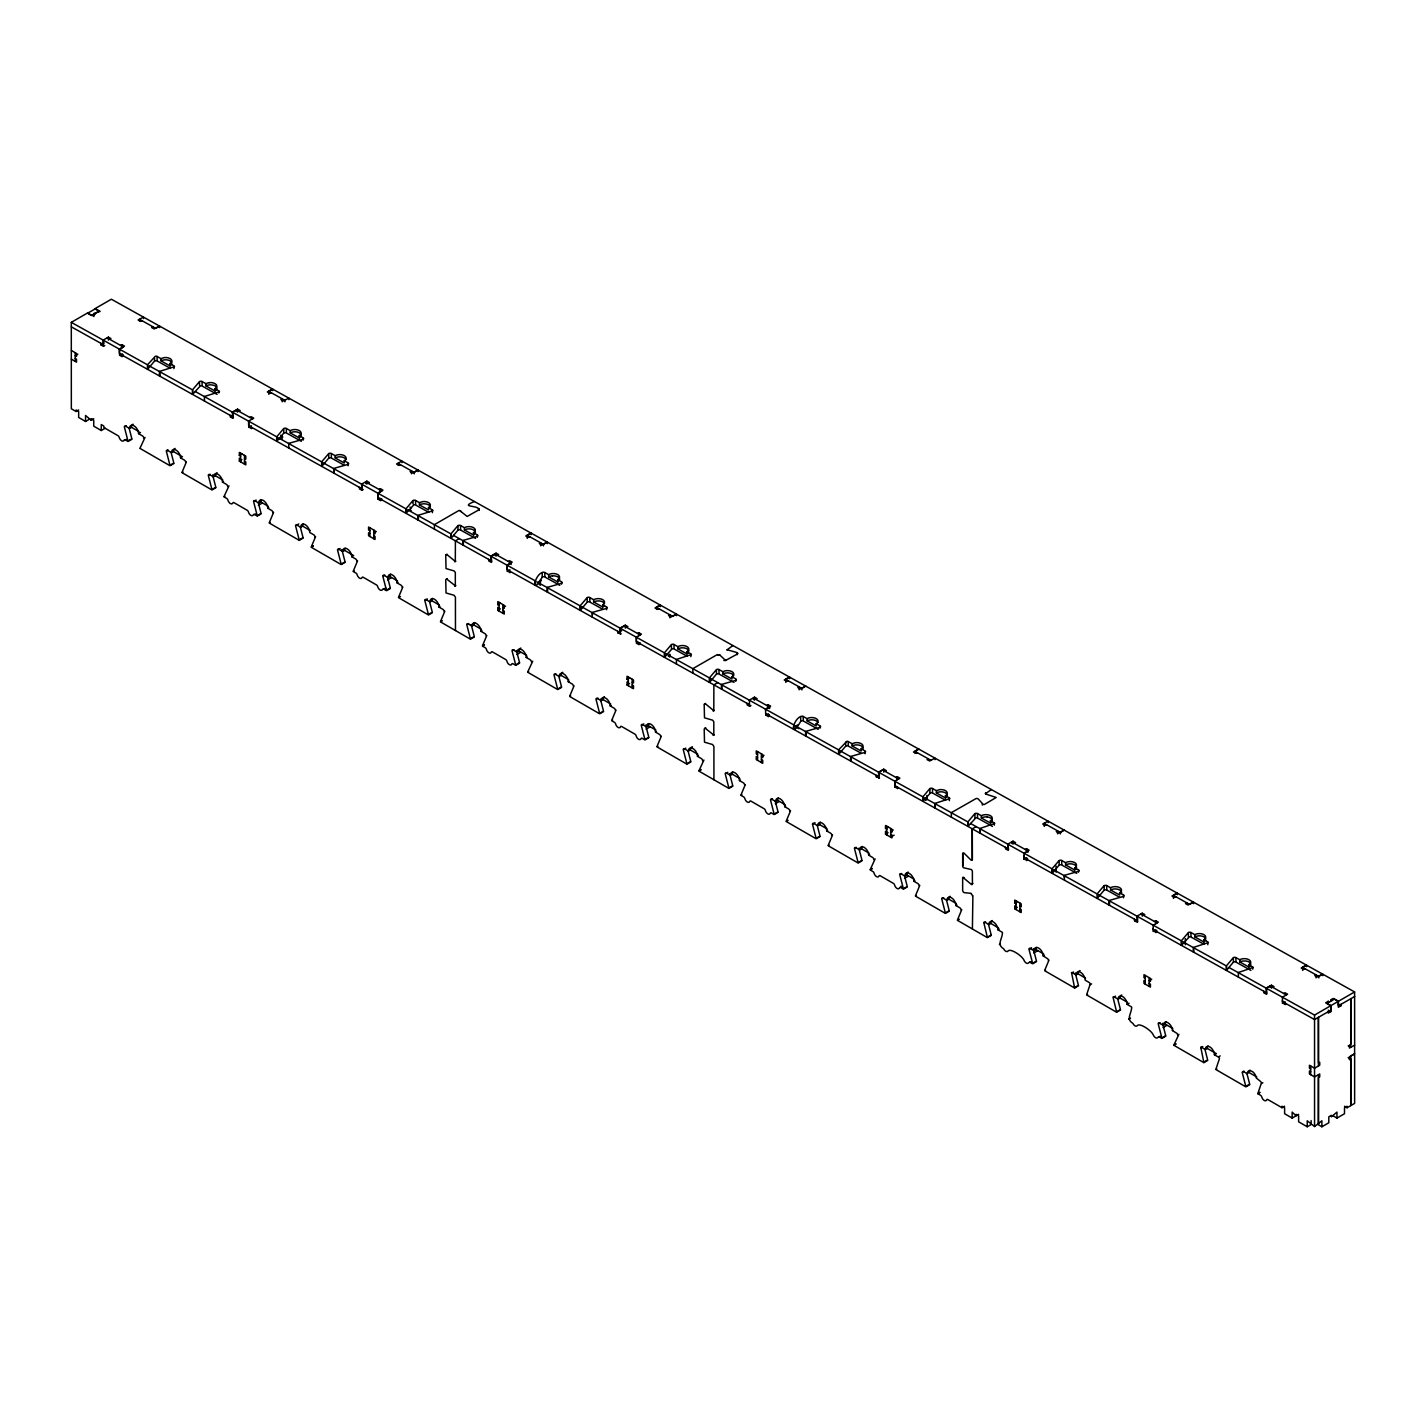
<?xml version="1.0" encoding="UTF-8"?>
<svg xmlns="http://www.w3.org/2000/svg" width="1426" height="1426" viewBox="0 0 1426 1426"><rect width="100%" height="100%" fill="white"/><g stroke="black" fill="none" stroke-linecap="round" stroke-linejoin="round"><path stroke-width="1.5" d="M78.662 409.993L76.077 411.49L71.336 408.763L71.3 322.347L87.556 312.971L92.583 315.77L95.168 314.273L93.866 313.542L93.92 316.554M455.464 630.542L455.429 597.209L454.092 595.284L446.035 592.966L445.732 579.758L447.283 578.635M446.498 578.831L455.322 585.854L455.322 572.45L454.092 570.917L446.035 568.582L445.732 555.391L447.104 554.696L455.322 561.47L455.393 540.846L459.279 538.6M713.927 779.755L713.909 746.44L712.554 744.515L704.497 742.18L704.194 728.989L705.745 727.848M704.979 728.062L713.802 735.067L713.802 721.681L712.554 720.148L704.497 717.813L704.194 704.604L705.567 703.909L713.802 710.701L713.873 684.872L717.741 682.626M971.231 893.353L964.332 892.658A1.818 1.052 59.9 0 1 963.441 892.088L962.96 891.41A1.818 1.052 59.9 0 1 962.657 890.287L962.657 878.202A1.836 1.052 60 0 1 962.96 877.418L971.623 884.637A1.836 1.052 60 0 0 972.407 883.71L972.888 883.425M976.204 826.634L972.265 828.827L972.265 859.931A1.836 1.052 60 0 1 970.732 859.807L964.029 853.14A1.836 1.052 60 0 0 962.693 853.514L962.657 865.903A1.836 1.052 60 0 0 963.441 867.721L971.338 869.557A1.836 1.052 60 0 1 972.372 871.286L972.407 883.71M1311.118 1120.551L1311.118 1124.544L1307.232 1126.772L1307.232 1120.8L1314.558 1126.522L1314.54 1015.08L1229.087 967.541M1318.462 1074.687L1318.426 1124.294L1318.426 1077.664L1319.727 1076.915L1319.727 1073.938L1314.558 1076.915L1309.425 1073.956L1309.425 1070.979L1310.708 1071.71M1350.814 998.717L1350.778 1047.344L1348.176 1045.846M93.866 313.542L100.123 311.403L95.096 308.604L111.371 299.228L1354.611 991.943L1354.647 1045.098L1349.442 1048.074L1349.442 1045.08L1350.743 1044.331L1350.743 998.628M1036.542 961.534L1032.674 963.78L1029.554 962.051L1028.36 963.067A3.654 2.103 60 0 1 1024.207 960.678C1022.852 956.204 1009.84 947.452 1007.843 951.231A3.654 2.103 60 0 1 1003.69 948.843C996.524 944.475 1002.122 939.556 1002.496 932.675A1.782 1.034 60 0 0 1001.801 932.034L997.915 929.788A6.381 3.69 60 0 0 997.184 926.508A6.346 3.654 60 0 0 994.172 922.533L993.387 921.962A6.346 3.654 60 0 0 990.892 921.392L989.608 922.141A6.346 3.654 60 0 0 988.86 924.565L984.992 922.319A1.818 1.052 60 0 0 983.797 922.569L987.345 937.185L990.571 935.313M1165.773 1036.149L1161.905 1038.395L1158.785 1036.666L1157.591 1037.682A3.654 2.103 60 0 1 1153.456 1035.294C1152.083 1030.82 1139.089 1022.05 1137.075 1025.847A3.654 2.103 60 0 1 1132.939 1023.44C1125.756 1019.073 1131.353 1014.171 1131.727 1007.291A1.782 1.034 60 0 0 1131.032 1006.631L1127.146 1004.403L1129.089 1003.28M1284.612 1106.237L1282.027 1107.735L1267.892 1099.571A1.818 1.052 60 0 0 1266.68 1099.874L1266.306 1100.444A3.654 2.103 60 0 1 1262.17 1098.056L1261.796 1097.057A1.818 1.052 60 0 0 1260.584 1095.346L1257.857 1093.671M1249.033 1084.526L1245.807 1086.398L1242.171 1072.281L1243.222 1071.425L1247.34 1073.778L1249.443 1071.318A6.399 3.69 60 0 1 1250.014 1070.231M992.246 820.895L992.3 820.306A6.399 3.636 -0.8 0 0 987.22 816.938M1250.709 964.903L1250.762 964.315A6.399 3.636 -0.8 0 0 1245.682 960.964L1242.545 961.071A6.346 3.601 -0.9 0 0 1239.854 961.997L1239.818 959.751L1235.932 957.595A1.836 1.034 -0.9 0 0 1233.347 957.612L1226.592 965.652L1226.645 969.038M972.372 859.664L972.265 828.827M963.138 865.618L962.693 853.514M478.993 510.472C480.526 504.412 457.978 508.119 474.448 501.524M985.598 793.622L991.373 789.558M737.723 653.465L737.206 654.677L737.117 652.609L727.153 649.739L732.911 645.55M985.776 793.391L985.58 793.052A1.836 1.034 -0.9 0 0 985.616 793.765A1.836 1.034 -0.9 0 0 986.453 794.282L996.186 797.473L984.493 804.424A1.8 1.034 -0.9 0 1 983.245 804.407L978.272 799.006A1.818 1.034 -0.9 0 0 977.327 798.542A1.836 1.034 -0.9 0 0 976.079 798.542L951.32 812.677L951.374 817.205M140.087 448.031L145.024 437.372M182.065 472.256L186.343 461.988M224.042 496.498L228.98 485.838M269.318 522.629L273.596 512.362M311.296 546.871L315.592 536.586M353.274 571.113L357.57 560.828M398.549 597.244L402.845 586.977M440.527 621.486L444.823 611.201M482.505 645.728L486.801 635.443M527.78 671.86L532.718 661.201M569.758 696.102L574.054 685.817M611.736 720.326L616.032 710.059M657.012 746.475L661.308 736.19M698.99 770.717L703.927 760.058M740.985 794.942L745.263 784.674M786.243 821.091L790.539 810.806M828.239 845.315L832.517 835.048M870.216 869.557L875.136 858.898M915.492 895.706L919.77 885.421M957.47 919.93L961.748 909.645M1044.723 970.304L1049.001 960.037M1075.275 972.978L1078.519 985.776L1074.651 988.022L1071.532 972.532A1.782 1.034 60 0 1 1072.245 972.71L1076.113 974.938A6.381 3.69 60 0 1 1076.862 972.514L1078.163 971.748A6.381 3.69 60 0 1 1083.1 974.618L1084.437 976.881A6.381 3.69 60 0 1 1085.133 980.161L1089.036 982.407A1.782 1.034 60 0 1 1090.23 984.011L1086.701 994.546M1173.955 1044.919L1178.892 1034.278M1204.97 1049.358L1207.751 1060.391L1203.883 1062.637L1200.763 1047.147A1.782 1.034 60 0 1 1201.476 1047.308L1205.362 1049.554A6.381 3.69 60 0 1 1206.093 1047.112L1207.412 1046.363A6.381 3.69 60 0 1 1212.35 1049.233L1213.669 1051.497A6.381 3.69 60 0 1 1214.382 1054.759L1218.285 1057.005A1.782 1.034 60 0 1 1219.462 1058.627L1215.932 1069.161M1257.91 1093.385L1261.457 1082.869A1.818 1.052 60 0 0 1260.727 1081.621L1256.306 1078.003A6.381 3.69 60 0 0 1252.67 1071.746L1250.192 1070.587A6.381 3.69 60 0 0 1247.34 1073.778M1036.595 947.47L1036.399 947.844A6.417 3.708 60 0 0 1036.078 949.591L1034.135 950.696L1029.554 948.308A1.854 1.069 60 0 0 1028.966 949.217L1032.62 963.316L1035.846 961.463M1166.058 1021.765L1165.63 1022.46A6.417 3.708 60 0 0 1165.309 1024.189L1163.384 1025.312L1158.785 1022.905A1.854 1.069 60 0 0 1158.215 1023.832L1161.851 1037.932L1165.078 1036.06M434.449 529.171L434.377 524.661L458.441 510.775A1.818 1.034 -0.9 0 1 459.582 510.455L467.14 516.444L479.172 509.688M147.734 364.521L155.416 356.197A1.8 1.016 -0.9 0 1 157.056 356.464L160.96 358.621L164.24 357.605A6.364 3.601 -0.9 0 1 171.726 360.35A6.364 3.601 -0.9 0 1 171.762 361.794L170.015 363.666L170.033 365.929L160.995 360.885L160.96 358.621M277.036 441.044L283.81 433.023L283.738 429.066M321.723 466.355L321.652 461.846L328.729 453.575A1.836 1.034 -0.9 0 1 330.012 453.254L330.386 453.272A1.854 1.052 -0.9 0 1 331.313 453.539L335.181 455.696A6.417 3.636 -0.9 0 1 344.254 455.607A6.381 3.618 -0.9 0 1 344.219 460.741L344.272 463.004L335.217 457.96L335.181 455.696M322.026 466.124L328.782 458.085L328.729 454.128M451.258 538.119L458.013 530.098L457.96 526.141M559.776 585.32L544.857 576.995A1.8 1.016 -0.9 0 0 543.93 576.728A1.818 1.034 -0.9 0 0 542.272 577.031C531.328 596.781 533.716 575.694 542.201 572.521A1.818 1.034 -0.9 0 1 543.859 572.218A1.8 1.016 -0.9 0 1 544.785 572.486L548.654 574.642A6.399 3.636 -0.9 0 1 557.709 574.553A6.399 3.636 -0.9 0 1 557.691 579.687L557.744 581.951L548.689 576.906L548.654 574.642M709.72 682.127L716.494 674.106L716.422 670.149M818.239 729.328L803.319 721.021A1.8 1.016 -0.9 0 0 802.392 720.736A1.818 1.034 -0.9 0 0 800.984 720.914C789.737 740.718 792.125 720.077 800.663 716.529A1.818 1.034 -0.9 0 1 803.248 716.512L807.116 718.668A6.399 3.618 -0.9 0 1 811.644 717.545L812.891 717.617A6.399 3.618 -0.9 0 1 817.918 721.823A6.364 3.601 -0.9 0 1 816.171 723.695L816.207 725.959L807.152 720.914L807.116 718.668M795.351 725.87L838.577 749.862L846.937 741.27A1.836 1.034 -0.8 0 1 848.238 741.573L852.106 743.73L855.386 742.696A6.399 3.618 -0.9 0 1 862.284 744.479A6.399 3.618 -0.9 0 1 861.144 748.775L861.197 751.021L852.142 745.994L852.106 743.73M968.201 826.153L975.865 817.829A1.818 1.034 -0.8 0 1 977.541 818.096L992.46 826.403M970.446 823.426L1052.049 868.808L1059.126 860.538A1.836 1.034 -0.9 0 1 1060.427 860.217L1060.801 860.235A1.836 1.034 -0.9 0 1 1061.71 860.52L1065.596 862.677A6.399 3.618 -0.9 0 1 1072.566 861.821A6.399 3.618 -0.9 0 1 1076.505 865.136L1074.669 869.967L1065.614 864.922L1065.596 862.677M1052.441 873.086L1059.197 865.047L1059.144 861.108M1097.432 898.148L1104.187 890.127L1104.116 885.599L1105.792 885.314A1.836 1.034 -0.9 0 1 1106.701 885.582L1110.587 887.738A6.399 3.618 -0.9 0 1 1116.344 886.687A6.399 3.636 -0.9 0 1 1121.228 889.147A6.399 3.636 -0.9 0 1 1119.624 892.783L1119.66 895.047L1110.604 890.002L1110.587 887.738M1181.673 945.099L1189.355 936.775A1.818 1.034 -0.8 0 1 1191.013 937.042L1204.079 944.315M1226.663 970.161L1233.419 962.122L1233.365 958.183M170.211 368.264L157.163 360.992A1.854 1.052 -0.9 0 0 156.236 360.707L154.578 361.01L147.805 369.049L147.751 365.662M192.795 394.111L200.478 385.786A1.8 1.016 -0.9 0 1 202.118 386.036L217.073 394.378M406.267 513.057L413.95 504.733A1.8 1.016 -0.9 0 1 415.59 504.982L428.691 512.273M536.889 581.861L580.115 605.854L587.191 597.583A1.836 1.052 -0.9 0 1 588.475 597.262A1.836 1.034 -0.8 0 1 589.776 597.547L593.644 599.722A6.399 3.636 -0.9 0 1 602.699 599.633A6.399 3.636 -0.9 0 1 602.681 604.767L602.735 607.013L593.679 601.968L593.644 599.722M602.895 609.348L589.847 602.075A1.8 1.016 -0.9 0 0 588.92 601.79A1.818 1.034 -0.9 0 0 587.262 602.093L580.275 610.31L580.115 605.854M687.154 656.281L674.088 649.008A1.818 1.034 -0.9 0 0 672.074 648.812L664.73 657.065L664.676 652.555L671.432 644.516A1.818 1.034 -0.9 0 1 673.09 644.213A1.8 1.016 -0.9 0 1 674.017 644.499L677.885 646.655A6.364 3.601 -0.9 0 1 684.23 645.675A6.364 3.601 -0.9 0 1 688.633 648.384L688.811 649.115A6.417 3.636 -0.9 0 1 686.94 651.7L686.975 653.946L677.92 648.919L677.885 646.655M861.375 753.356L848.31 746.083A1.8 1.016 -0.9 0 0 847.383 745.816A1.818 1.034 -0.9 0 0 845.725 746.119L838.648 754.39L838.577 749.862M923.21 801.073L930.536 792.82A1.818 1.034 -0.9 0 1 932.551 793.016L945.616 800.307M1097.36 893.639L1104.116 885.599M580.364 605.676L580.471 608.991M216.253 390.011L215.023 390.991L205.986 385.947L205.95 383.701L202.082 381.526A1.836 1.052 -0.9 0 0 201.155 381.259A1.818 1.034 -0.9 0 0 199.497 381.562L192.724 389.601L192.777 392.988M535.374 580.614L535.481 583.929M793.836 724.622L793.961 727.937M321.902 461.668L322.009 464.983M419.422 502.647L419.458 504.893L428.513 509.938L428.477 507.674L430.224 505.802A6.364 3.601 -0.9 0 0 430.224 504.394A6.364 3.601 -0.9 0 0 422.702 501.613L419.422 502.647L415.554 500.473A1.836 1.052 -0.9 0 0 414.627 500.205A1.818 1.034 -0.9 0 0 412.97 500.508L406.214 508.547L406.25 511.916M992.139 920.519L991.819 920.733A6.31 3.654 60 0 0 990.803 923.442L988.86 924.565M321.652 461.846L278.426 437.835M793.587 724.8L710.077 678.348M77.824 354.183L75.239 355.68L76.523 356.429L76.523 353.452L71.353 350.457M109.642 339.317L110.943 338.568L108.358 337.124L103.189 340.119L103.242 344.629L71.371 326.875M141.958 320.672L140.657 321.42L138.072 319.977L143.456 317.107L143.473 318.604M100.872 343.309L100.889 344.807L104.116 342.953M100.889 344.807L103.474 346.251L104.775 345.502M120.622 345.431L121.923 344.7L124.508 346.126L119.338 349.12L119.392 353.63L232.474 416.642L232.42 412.132L237.589 409.137L240.174 410.581L238.873 411.33M152.939 326.786L151.637 327.534L154.222 328.978L159.391 325.984M107.271 337.998L123.42 346.999L119.534 349.227L119.624 355.252L122.208 353.755M123.153 354.628L122.868 356.322M76.077 411.49L76.077 409.993L78.662 411.49L78.662 417.462L85.56 421.454L89.446 419.208M85.56 421.454L85.56 415.483L91.157 420.189L93.742 418.709M91.157 420.189L91.157 418.709L93.742 420.189L93.742 426.16L101.264 430.527L105.15 428.281M124.989 426.552L126.272 425.804M131.21 439.172L127.983 441.044L124.347 426.927A1.836 1.052 60 0 1 125.631 426.178L129.516 428.424L131.442 427.301A6.399 3.69 60 0 1 133.117 424.217M101.264 430.527L101.264 424.538L103.848 426.035L103.848 427.533L118.002 435.696A1.836 1.052 60 0 1 119.035 436.891L119.588 438.388A3.654 2.103 60 0 0 123.723 440.794L124.276 439.921A1.836 1.052 60 0 1 125.31 439.921L126.272 439.368M129.516 428.424A6.399 3.69 60 0 1 134.026 425.804A6.399 3.69 60 0 1 138.554 433.647L140.497 432.524M131.905 439.261L128.037 441.49L125.31 439.921M272.473 388.995L267.304 391.972L269.888 393.416L271.19 392.667M252.652 418.994L236.502 409.993L232.616 412.239L233.365 417.889M268.854 394.36L268.801 391.348L272.687 389.102L272.705 390.617M166.967 450.794L168.25 450.046M230.103 415.322L230.78 416.445M167.608 450.42L171.494 452.648L173.419 451.543A6.399 3.69 60 0 1 175.095 448.441M249.853 417.444L251.154 416.695L253.739 418.139L248.57 421.116L248.641 425.643L361.705 488.637L361.651 484.127L366.821 481.15L369.405 482.594L368.104 483.325M171.494 452.648A6.399 3.69 60 0 1 176.004 450.046A6.399 3.69 60 0 1 180.532 457.871L181.512 457.318M173.188 463.414L169.961 465.268L166.325 451.169A1.836 1.052 60 0 1 167.608 450.42M173.883 463.486L170.015 465.732L140.033 448.424M248.766 421.24L248.855 427.265L251.439 425.768M248.855 427.265L252.099 428.335M182.974 472.095L182.011 472.666L211.993 489.974L215.861 487.728M244.506 458.388L245.789 459.136L245.789 456.142L239.336 452.416L239.336 455.393L241.921 453.914M208.945 475.018L210.228 474.288M240.62 458.887L239.336 458.138L239.336 461.115L241.921 459.635M215.166 487.639L211.939 489.51L208.303 475.393A1.836 1.052 60 0 1 209.586 474.644L213.472 476.89L215.415 475.767A6.399 3.69 60 0 1 217.073 472.683M279.407 438.994L282.847 436.998M213.472 476.89A6.399 3.69 60 0 1 218 474.288A6.399 3.69 60 0 1 222.509 482.113L223.49 481.56M224.952 496.337L223.989 496.89L226.716 498.458A1.836 1.052 60 0 1 227.75 499.67L228.303 501.168A3.654 2.103 60 0 0 232.438 503.556L232.991 502.683A1.836 1.052 60 0 1 234.024 502.683L247.233 510.312A1.836 1.052 60 0 1 248.267 511.506L248.819 513.004A3.654 2.103 60 0 0 252.955 515.41L253.507 514.536A1.836 1.052 60 0 1 254.541 514.536L255.504 513.966M254.22 501.168L256.163 500.045M260.441 513.788L257.215 515.642L253.578 501.542A1.836 1.052 60 0 1 254.862 500.793L258.748 503.021L260.673 501.916A6.399 3.69 60 0 1 261.19 499.795M258.391 505.303L262.17 503.128M258.748 503.021A6.399 3.69 60 0 1 263.257 500.419A6.399 3.69 60 0 1 267.785 508.244L268.765 507.692M261.136 513.859L257.268 516.105L254.541 514.536M270.227 522.469L269.264 523.039L299.246 540.347L303.132 538.101M400.421 464.68L399.12 465.429L396.535 463.985L401.918 461.115L401.936 462.63M359.334 487.318L360.012 488.458M296.198 525.41L298.783 523.912M359.352 488.833L361.937 490.259L363.238 489.528M302.419 538.012L299.193 539.884L295.556 525.766A1.836 1.052 60 0 1 296.84 525.035L300.726 527.264L302.668 526.141A6.399 3.69 60 0 1 303.168 524.037M379.084 489.457L380.385 488.708L382.97 490.152L377.801 493.129L377.872 497.638L490.936 560.65L490.883 556.14L496.052 553.145L498.637 554.589L497.335 555.338M417.854 469.992L412.684 472.986L410.1 471.543L411.401 470.794L411.437 473.806M398.068 464.858L398.032 463.361L414.2 472.363L418.068 470.117L418.085 471.614M365.751 483.521L365.733 482.006L381.883 491.007L377.997 493.253L378.104 499.26L380.029 498.155M381.633 498.637L381.33 500.33M311.938 546.497L313.239 545.748M313.185 546.158L311.242 547.263L341.224 564.571L345.11 562.343M338.176 549.634L340.119 548.511M376.321 531.506L373.737 533.003L375.038 533.752L375.038 530.757L368.568 527.032L368.568 530.009L369.869 530.757M344.397 562.254L341.171 564.126L337.534 550.008A1.836 1.052 60 0 1 338.818 549.26L342.703 551.505L344.646 550.383A6.399 3.69 60 0 1 345.145 548.279M342.703 551.505A6.399 3.69 60 0 1 347.231 548.885A6.399 3.69 60 0 1 351.741 556.728L352.721 556.158M354.201 570.953L353.22 571.505L355.947 573.074A1.836 1.052 60 0 1 356.981 574.286L357.534 575.783A3.654 2.103 60 0 0 361.669 578.172L362.222 577.298A1.836 1.052 60 0 1 363.256 577.298L376.464 584.927A1.836 1.052 60 0 1 377.498 586.122L378.05 587.619A3.654 2.103 60 0 0 382.186 590.007L382.738 589.152A1.836 1.052 60 0 1 383.772 589.152L385.715 588.029M383.451 575.783L384.753 575.034M389.672 588.403L386.446 590.257L382.81 576.157A1.836 1.052 60 0 1 384.093 575.409L387.979 577.637L389.922 576.514A6.399 3.69 60 0 1 390.653 574.09M387.622 579.919L391.401 577.744M387.979 577.637A6.399 3.69 60 0 1 392.506 575.034A6.399 3.69 60 0 1 397.016 582.86L397.997 582.307M445.857 554.803L446.998 554.179M390.385 588.475L386.499 590.72L383.772 589.152M454.698 561.808L455.821 561.202M400.439 596.531L398.496 597.637L428.477 614.962L432.363 612.717M530.935 533.003L525.766 535.998L528.351 537.424L529.652 536.693M511.132 564.518L511.114 563.02L494.965 554.019L491.079 556.247L491.827 561.897M527.317 538.368L527.264 535.356L531.149 533.128L531.167 534.625M488.565 559.331L489.243 560.454M425.429 600.007L427.372 598.902M454.698 586.175L455.821 585.569M431.65 612.627L428.424 614.499L424.788 600.382A1.836 1.052 60 0 1 426.071 599.633L429.957 601.879L431.9 600.756A6.399 3.69 60 0 1 432.631 598.332M508.316 561.452L509.617 560.721L512.201 562.147L507.032 565.142L507.103 569.651L620.185 632.663L620.114 628.153L625.283 625.158L627.868 626.602L626.567 627.351M547.085 542.005L541.916 544.999L539.331 543.556L540.632 542.807L540.668 545.819M511.114 563.02L507.246 565.249L507.335 571.273L510.561 572.343M527.264 535.356L543.431 544.358L547.299 542.13L547.317 543.627M429.957 601.879A6.399 3.69 60 0 1 434.484 599.259A6.399 3.69 60 0 1 438.994 607.102L439.974 606.549M507.335 571.273L509.92 569.776M442.416 620.756L440.474 621.879L470.455 639.187L474.341 636.959M505.553 606.121L502.968 607.601L504.269 608.349L504.269 605.373L497.799 601.647L497.799 604.624L500.383 603.127M540.454 585.23L539.153 584.482L539.153 581.737L541.096 580.632M467.407 624.249L468.708 623.501M499.1 608.1L497.799 607.369L497.799 610.346L500.383 608.849M473.628 636.869L470.402 638.741L466.765 624.624A1.836 1.052 60 0 1 468.049 623.875L471.935 626.121L473.878 624.998A6.399 3.69 60 0 1 474.608 622.556M471.935 626.121A6.399 3.69 60 0 1 476.462 623.501A6.399 3.69 60 0 1 480.972 631.344L481.952 630.773M483.164 645.354L484.448 644.605M484.394 644.998L482.451 646.121L485.179 647.689A1.836 1.052 60 0 1 486.409 649.383A3.654 2.103 60 0 0 488.833 652.787A3.654 2.103 60 0 0 491.275 652.199A1.836 1.052 60 0 1 492.487 651.914L505.695 659.543A1.836 1.052 60 0 1 506.907 661.236A3.654 2.103 60 0 0 509.349 664.623A3.654 2.103 60 0 0 511.791 664.053A1.836 1.052 60 0 1 513.004 663.75L515.731 665.336L519.617 663.09M512.683 650.381L513.984 649.65M518.904 663.001L515.677 664.872L512.041 650.755A1.836 1.052 60 0 1 513.324 650.024L517.21 652.252L519.153 651.129A6.399 3.69 60 0 1 520.829 648.046M516.872 654.534L520.633 652.342M517.21 652.252A6.399 3.69 60 0 1 521.738 649.65A6.399 3.69 60 0 1 526.247 657.475L527.228 656.923M528.707 671.699L527.727 672.252L557.709 689.56L561.594 687.332M660.167 605.016L654.997 607.993L657.582 609.437L658.883 608.688M656.53 608.866L656.513 607.369L660.381 605.123L660.398 606.638M617.797 631.344L617.832 632.841L621.7 630.595M617.832 632.841L621.059 633.91M554.661 674.623L555.962 673.874M560.881 687.243L557.655 689.115L554.019 674.997A1.836 1.052 60 0 1 555.32 674.248L559.188 676.494L561.131 675.371A6.399 3.69 60 0 1 562.807 672.288M637.547 633.465L638.848 632.716L641.433 634.16L636.263 637.137L636.335 641.664L749.416 704.658M676.316 614.018L671.147 616.995L668.562 615.551L669.864 614.82L669.899 617.815M559.188 676.494A6.399 3.69 60 0 1 563.716 673.874A6.399 3.69 60 0 1 568.243 681.717L569.206 681.147M636.406 637.226L636.495 643.251L638.438 642.128M640.024 642.609L639.721 644.302M570.685 695.941L569.705 696.494L599.686 713.802L603.572 711.556M632.199 682.216L633.5 682.965L633.5 679.988L627.03 676.245L627.03 679.239L629.615 677.742M668.384 656.352L670.327 655.229M596.638 698.865L597.94 698.116M628.331 682.715L627.03 681.967L627.03 684.961L629.615 683.464M602.877 711.485L599.633 713.339L595.997 699.239A1.836 1.052 60 0 1 597.298 698.49L601.166 700.719L603.109 699.613A6.399 3.69 60 0 1 604.428 696.672M601.166 700.719A6.399 3.69 60 0 1 605.693 698.116A6.399 3.69 60 0 1 610.221 705.941L611.184 705.389M737.189 654.124L725.602 660.452L719.56 654.801L717.225 654.623L692.84 668.669L692.911 673.179M612.663 720.166L611.683 720.736L614.41 722.305A1.836 1.052 60 0 1 615.64 723.998A3.654 2.103 60 0 0 618.064 727.403A3.654 2.103 60 0 0 620.506 726.814A1.836 1.052 60 0 1 621.718 726.529L634.926 734.14A1.836 1.052 60 0 1 636.156 735.852A3.654 2.103 60 0 0 638.581 739.238A3.654 2.103 60 0 0 641.023 738.668A1.836 1.052 60 0 1 642.235 738.365L644.962 739.934L648.848 737.705M641.914 724.996L643.857 723.873M648.153 737.616L644.909 739.488L641.272 725.371A1.836 1.052 60 0 1 642.573 724.622L646.441 726.868L648.384 725.745A6.399 3.69 60 0 1 648.883 723.642M646.103 729.132L649.864 726.957M646.441 726.868A6.399 3.69 60 0 1 650.969 724.248A6.399 3.69 60 0 1 655.497 732.091L656.459 731.538M704.337 704.016L705.46 703.41M713.16 711.039L714.283 710.415M657.939 746.315L656.958 746.867L686.94 764.176L690.826 761.947M755.798 699.346L757.099 698.597L754.514 697.171L749.345 700.148L749.63 706.28L750.932 705.531M789.398 677.029L784.229 680.006L786.813 681.45L788.115 680.701M785.797 682.394L785.744 679.382L789.63 677.136L789.648 678.651M747.028 703.339L747.687 704.462M683.892 749.238L685.835 748.115M713.16 735.406L714.283 734.8M766.778 705.478L768.079 704.729L770.664 706.173L765.495 709.15L765.78 715.282L769.006 716.351M690.131 761.858L686.886 763.712L683.25 749.613A1.836 1.052 60 0 1 684.551 748.864L688.419 751.11L690.362 749.987A6.399 3.69 60 0 1 692.412 746.796M805.565 686.013L800.396 689.008L797.811 687.564L799.095 686.815L799.148 689.827M765.691 709.257L769.577 707.029L769.594 708.526M785.744 679.382L801.911 688.384L805.779 686.138M765.78 715.282L768.364 713.784M688.419 751.11A6.399 3.69 60 0 1 692.947 748.49A6.399 3.69 60 0 1 697.474 756.333L698.437 755.762M769.309 714.658L768.364 716.725M699.649 770.343L700.932 769.594M700.879 769.987L698.936 771.11L728.918 788.418L732.804 786.172M796.332 725.745L797.615 724.996M725.87 773.48L727.813 772.357M764.015 755.334L761.431 756.832L762.732 757.58L762.732 754.604L756.261 750.86L756.261 753.855L757.562 754.604M732.108 786.1L728.864 787.954L725.228 773.855A1.836 1.052 60 0 1 726.529 773.106L730.397 775.334L732.34 774.229A6.399 3.69 60 0 1 732.839 772.108M730.397 775.334A6.399 3.69 60 0 1 734.925 772.732A6.399 3.69 60 0 1 739.452 780.557L740.415 780.004M741.894 794.781L740.914 795.334L743.641 796.92A1.836 1.052 60 0 1 744.871 798.613A3.654 2.103 60 0 0 747.295 802.018A3.654 2.103 60 0 0 749.737 801.43A1.836 1.052 60 0 1 750.967 801.145L764.158 808.756A1.836 1.052 60 0 1 765.388 810.467A3.654 2.103 60 0 0 767.812 813.854A3.654 2.103 60 0 0 770.254 813.266A1.836 1.052 60 0 1 771.466 812.98L774.193 814.549L778.079 812.321M771.145 799.612L772.446 798.863M777.384 812.232L774.14 814.103L770.503 799.986A1.836 1.052 60 0 1 771.805 799.237L775.673 801.483L777.616 800.36A6.399 3.69 60 0 1 778.346 797.918M775.334 803.747L779.095 801.572M775.673 801.483A6.399 3.69 60 0 1 780.2 798.863A6.399 3.69 60 0 1 784.728 806.706L785.69 806.136M788.132 820.36L786.189 821.483L816.171 838.791L820.057 836.545M885.029 771.359L886.33 770.61L883.746 769.167L878.576 772.161L878.648 776.671L765.566 713.66M918.629 749.024L913.46 752.019L916.045 753.445L917.346 752.696M915.011 752.892L914.993 751.395L918.861 749.149M876.259 775.334L876.277 776.849L879.503 774.978M876.277 776.849L879.503 777.919M813.141 823.854L815.066 822.731M896.027 777.473L897.31 776.724L899.895 778.168L894.726 781.163L894.94 787.241L898.184 788.311M928.326 758.828L927.043 759.577L929.627 761.003L935.01 758.151L935.028 759.648M819.362 836.474L816.118 838.328L812.481 824.228A1.836 1.052 60 0 1 813.783 823.479L817.651 825.707L819.594 824.602A6.399 3.69 60 0 1 820.324 822.16M894.94 787.241L896.241 786.51M817.651 825.707A6.399 3.69 60 0 1 822.178 823.105A6.399 3.69 60 0 1 826.706 830.93L827.668 830.378M829.148 845.155L828.185 845.725L858.167 863.033L862.035 860.787M925.563 800.36L926.864 799.612L926.864 795.53M893.264 829.95L890.68 831.447L891.963 832.196L891.963 829.201L885.51 825.476L885.51 828.453L888.095 826.973M855.119 848.078L856.402 847.347M886.794 831.946L885.51 831.198L885.51 834.174L888.095 832.695M861.34 860.698L858.113 862.57L854.459 848.452A1.836 1.052 60 0 1 855.76 847.721L859.628 849.949L861.571 848.827A6.399 3.69 60 0 1 862.302 846.402M894.12 835.173L890.68 837.169L890.68 828.453M859.628 849.949A6.399 3.69 60 0 1 864.156 847.347A6.399 3.69 60 0 1 868.684 855.172L869.646 854.62M870.858 869.183L872.142 868.434M872.088 868.826L870.163 869.949L872.89 871.536A1.836 1.052 60 0 1 874.102 873.229A3.654 2.103 60 0 0 876.544 876.616A3.654 2.103 60 0 0 878.969 876.045A1.836 1.052 60 0 1 880.198 875.742L893.389 883.371A1.836 1.052 60 0 1 894.619 885.065A3.654 2.103 60 0 0 897.061 888.469A3.654 2.103 60 0 0 899.485 887.881A1.836 1.052 60 0 1 900.715 887.596L903.442 889.164L907.31 886.936M900.394 874.227L901.678 873.478M906.615 886.847L903.371 888.701L899.735 874.601A1.836 1.052 60 0 1 901.036 873.853L904.904 876.099L906.847 874.976A6.399 3.69 60 0 1 908.166 872.035M904.565 878.363L908.326 876.188M904.904 876.099A6.399 3.69 60 0 1 909.431 873.478A6.399 3.69 60 0 1 913.959 881.321L914.922 880.751M916.401 895.528L915.439 896.098L945.42 913.406L949.288 911.161M1008.61 849.843L1007.808 844.156L1012.977 841.18L1015.562 842.623L1014.278 843.372M1046.577 824.709L1045.294 825.458L1042.709 824.014L1048.092 821.162L1048.11 822.659M1005.366 847.276L1006.025 848.399M1025.258 849.486L1026.542 848.737L1029.126 850.181L1023.957 853.158L1024.046 859.183L1027.273 860.252M942.372 898.469L943.655 897.72M1064.028 830.039L1058.858 833.016L1056.274 831.572L1057.557 830.823L1057.611 833.836M1044.26 826.403L1044.224 823.39L1060.374 832.392L1064.242 830.164M948.593 911.071L945.367 912.943L941.713 898.843A1.836 1.052 60 0 1 943.014 898.095L946.882 900.323L948.825 899.2A6.399 3.69 60 0 1 950.144 896.277M1024.046 859.183L1026.631 857.686M1027.576 858.559L1026.631 860.627M946.882 900.323A6.399 3.69 60 0 1 951.409 897.72A6.399 3.69 60 0 1 955.937 905.546L956.899 904.993M972.407 928.986L972.888 895.742M959.342 919.217L957.416 920.323L987.398 937.648L991.266 935.403M1019.911 906.063L1021.194 906.811L1021.194 903.817L1014.742 900.091L1014.742 903.068L1017.326 901.588M984.35 922.693L985.633 921.962M1016.025 906.562L1014.742 905.813L1014.742 908.79L1017.326 907.293M997.915 929.788L999.216 929.039M999.394 944.565L1000.357 944.012M1029.625 948.843L1031.551 947.72M1033.797 952.978L1037.575 950.803M1029.946 962.211L1030.909 961.641M1034.135 950.696A6.399 3.69 60 0 1 1034.884 948.272L1035.472 947.773A6.399 3.69 60 0 1 1037.843 947.702L1038.663 948.094A6.399 3.69 60 0 1 1043.19 955.937L1044.474 955.188M1137.77 921.82L1137.039 916.169L1142.208 913.193L1144.793 914.619L1143.509 915.367M1177.11 893.033L1171.94 896.027L1174.525 897.471L1175.808 896.722M1173.491 898.416L1173.455 895.403L1177.323 893.157L1177.359 894.672M1045.632 970.143L1044.67 970.714L1074.651 988.022M1134.526 919.253L1134.543 920.75L1137.77 918.879M1154.49 921.499L1155.773 920.75L1158.358 922.176L1153.188 925.171L1153.277 931.196L1156.504 932.247M1186.788 902.836L1185.505 903.585L1188.09 905.029L1193.259 902.034M1071.603 973.067L1073.528 971.962M1076.113 974.938L1078.056 973.815A6.417 3.708 60 0 1 1079.072 971.106L1079.732 970.732A6.417 3.708 60 0 1 1080.106 970.625M1153.277 931.196L1155.862 929.699M1156.807 930.572L1155.862 932.622M1074.598 987.558L1077.824 985.687M1090.337 984.635L1091.621 983.887M1087.61 994.385L1086.648 994.938L1116.629 1012.246L1120.497 1010.018M1113.581 997.309L1115.524 996.186M1151.727 979.181L1149.142 980.678L1150.425 981.409L1150.425 978.432L1143.973 974.707L1143.973 977.683L1145.256 978.432M1119.802 1009.929L1116.576 1011.8L1113.029 997.184A1.818 1.052 60 0 1 1114.241 996.952L1118.109 999.18L1120.034 998.057A6.31 3.654 60 0 1 1121.05 995.366L1121.709 994.974M1128.626 1019.18L1130.568 1018.057M1158.857 1023.458L1160.14 1022.709M1163.028 1027.593L1166.807 1025.419M1159.178 1036.827L1160.14 1036.256M1163.366 1025.312A6.399 3.69 60 0 1 1164.115 1022.888L1164.703 1022.389A6.399 3.69 60 0 1 1167.074 1022.317L1167.894 1022.709A6.399 3.69 60 0 1 1172.422 1030.552L1173.063 1030.16M1286.305 994.938L1270.156 985.936L1266.27 988.182L1267.001 993.815M1306.341 965.045L1301.172 968.022L1303.756 969.466L1305.04 968.717M1272.741 987.38L1274.024 986.632L1271.439 985.188L1266.27 988.182L1266.341 992.692L1153.26 929.681L1153.242 928.183M1302.722 970.429L1302.687 967.416L1306.555 965.17L1306.59 966.685M1263.757 991.248L1264.416 992.389M1174.596 1044.545L1175.897 1043.796M1175.844 1044.206L1173.901 1045.311L1203.883 1062.637M1283.721 993.494L1285.004 992.746L1287.589 994.189L1282.42 997.184L1282.509 1003.191L1285.753 1004.26M1322.49 974.047L1317.321 977.024L1314.736 975.598L1316.02 974.849L1316.073 977.862M1302.687 967.416L1318.836 976.418L1322.722 974.172L1322.74 975.669M1200.835 1047.682L1202.778 1046.559M1282.509 1003.191L1285.093 1001.712M1205.362 1049.554L1207.287 1048.431A6.417 3.708 60 0 1 1208.036 1045.989M1214.399 1054.777L1215.701 1054.028M1203.829 1062.174L1207.056 1060.302M1218.927 1056.648L1220.21 1055.9M1329.513 1002.032L1328.23 1001.319L1325.645 1002.799L1330.814 1005.687L1330.868 1010.196L1314.54 1019.554L1282.491 1001.694L1282.473 1000.179M1216.841 1069.001L1215.879 1069.553L1245.861 1086.862L1249.729 1084.616M1314.54 1015.08L1354.611 991.943M1354.7 996.471L1338.408 1005.847L1338.337 1001.337L1334.486 999.056L1326.946 1003.405L1330.814 1005.651L1330.814 1011.622L1328.23 1013.12L1328.23 1011.622M1340.939 1004.278L1340.939 1005.776L1338.354 1007.273L1338.354 1001.302L1333.167 998.45L1330.583 999.947L1331.884 1000.66M1242.812 1071.906L1244.096 1071.158M1261.547 1083.475L1262.848 1082.726M1258.552 1093.011L1259.853 1092.263M1257.857 1093.778L1259.8 1092.655M1344.504 1106.255L1347.089 1107.752L1354.629 1103.385L1354.647 1053.796L1350.761 1056.042L1350.743 1105.631L1350.743 1059.019L1349.442 1059.768L1349.442 1056.773L1354.611 1053.796L1354.611 1045.08M1282.027 1107.735L1282.027 1106.237L1284.612 1107.735L1284.612 1113.724L1292.152 1118.073L1298.623 1114.33M1314.558 1126.522L1321.884 1120.8L1321.884 1126.772L1317.998 1124.544M1321.884 1126.772L1328.8 1122.779L1328.8 1116.808L1331.385 1115.328L1331.385 1116.808L1336.964 1112.102L1336.964 1118.073L1333.078 1115.827M1336.964 1118.073L1344.504 1113.724L1344.504 1107.752L1347.089 1106.255L1347.089 1107.752M288.818 447.924L288.658 443.468M462.969 540.49L462.933 545.053M721.431 684.498L721.503 689.008M1238.374 972.514L1238.338 977.095M962.96 877.418L964.029 877.507M1181.655 943.959L1181.601 940.572L1188.357 932.551A1.836 1.034 -0.9 0 1 1190.942 932.515L1194.828 934.672L1194.863 936.935L1196.574 936.222A6.399 3.636 -0.9 0 1 1200.692 935.902A6.399 3.636 -0.8 0 1 1205.647 938.647M936.365 790.664L939.627 789.648A6.381 3.618 -0.9 0 1 947.149 792.41L947.274 793.123A6.417 3.636 -0.9 0 1 945.402 795.708L945.438 797.972L936.383 792.927L936.365 790.664L932.479 788.507A1.8 1.016 -0.9 0 0 931.57 788.239A1.818 1.034 -0.9 0 0 929.895 788.542L923.139 796.564L923.192 799.95M1064.545 879.824L1064.046 875.493M463.307 540.347L477.336 536.372A1.818 1.034 -0.9 0 0 477.336 534.91L473.468 532.754A6.399 3.636 -0.9 0 0 473.45 527.62A6.399 3.636 -0.9 0 0 464.413 527.709L460.545 525.552A1.8 1.016 -0.9 0 0 459.618 525.285A1.818 1.034 -0.9 0 0 457.96 525.57L451.186 533.609L451.24 536.996M721.77 684.355L735.798 680.38A1.818 1.034 -0.9 0 0 735.798 678.919L731.93 676.762A6.399 3.636 -0.9 0 0 731.93 671.628A6.399 3.636 -0.9 0 0 722.875 671.717L719.007 669.56A1.818 1.034 -0.9 0 0 716.422 669.596L709.667 677.617L709.702 681.004M1193.705 947.327L1208.285 942.604A1.836 1.034 -0.8 0 0 1207.751 941.873L1203.865 939.716A6.399 3.618 -0.8 0 0 1205.736 937.132A6.399 3.636 -0.9 0 0 1198.09 933.656A6.399 3.618 -0.8 0 0 1194.828 934.69M159.837 371.277L174.382 366.767A1.8 1.016 -0.8 0 0 174.275 366.143A1.836 1.052 -0.9 0 0 173.883 365.822L170.015 363.666M204.827 396.339L219.372 391.829A1.8 1.016 -0.8 0 0 219.265 391.205A1.854 1.052 -0.9 0 0 218.873 390.902L215.005 388.728A6.364 3.601 -0.9 0 0 212.955 382.863A6.364 3.601 -0.9 0 0 209.23 382.667M289.068 443.272L303.114 439.297A1.836 1.034 -0.9 0 0 303.114 437.835L299.246 435.679A6.399 3.636 -0.9 0 0 299.246 430.545A6.399 3.636 -0.9 0 0 290.191 430.634L286.323 428.477A1.836 1.034 -0.9 0 0 283.738 428.495L276.983 436.534L277.018 439.921M334.058 468.352L348.104 464.359A1.836 1.034 -0.9 0 0 348.104 462.897L344.236 460.741M418.317 515.285L432.844 510.775A1.8 1.016 -0.8 0 0 432.738 510.151A1.854 1.052 -0.9 0 0 432.345 509.848L428.477 507.674M547.548 587.298L561.577 583.305A1.818 1.034 -0.8 0 0 561.577 581.844L557.709 579.687M592.539 612.36L606.567 608.385A1.818 1.034 -0.8 0 0 606.567 606.906L602.699 604.749M806.011 731.306L820.039 727.331A1.818 1.034 -0.8 0 0 820.039 725.852L816.171 723.695M851.001 756.368L865.029 752.393A1.818 1.034 -0.8 0 0 865.029 750.932L861.161 748.775M935.242 803.301L949.823 798.596A1.836 1.034 -0.8 0 0 949.27 797.865L945.402 795.708M1064.473 875.314L1078.519 871.339A1.836 1.034 -0.9 0 0 1078.519 869.878L1074.634 867.721M1109.464 900.376L1123.492 896.401A1.836 1.034 -0.9 0 0 1123.51 894.94L1119.624 892.783M726.03 660.398L723.855 660.505M719.809 654.997L717.635 655.087M268.801 391.348L284.95 400.349L284.986 401.847M656.513 607.369L672.662 616.371L676.53 614.125L676.548 615.64M914.993 751.395L931.142 760.397M1173.455 895.403L1189.605 904.405L1193.473 902.159L1193.509 903.674M686.94 651.7L690.808 653.857A1.836 1.034 -0.8 0 1 691.343 654.587L676.441 659.418L676.423 663.999M968.183 825.012L968.129 821.626L974.885 813.604A1.836 1.034 -0.9 0 1 977.47 813.569L981.355 815.743A6.399 3.618 -0.9 0 1 984.635 814.709A6.399 3.636 -0.9 0 1 992.264 818.185A6.399 3.618 -0.9 0 1 990.393 820.77L990.428 823.034L981.373 817.989L981.355 815.743M990.393 820.77L994.261 822.927A1.836 1.034 -0.9 0 1 994.76 823.444L980.232 828.381L980.304 832.891M1239.8 959.751A6.399 3.618 -0.9 0 1 1243.098 958.718A6.399 3.636 -0.9 0 1 1250.727 962.211A6.399 3.618 -0.9 0 1 1248.855 964.778L1252.723 966.953A1.836 1.034 -0.9 0 1 1253.222 967.47L1238.695 972.389L1238.713 973.512M290.191 430.634L290.227 432.898L299.282 437.925A6.399 3.636 -0.9 0 0 299.959 437.461M464.413 527.709L464.448 529.973L473.485 535A6.346 3.601 -0.9 0 0 474.181 534.536M722.875 671.717L722.911 673.981L731.966 679.026L731.93 676.762M1194.863 936.935L1203.9 941.98A6.399 3.636 -0.8 0 0 1204.578 941.517M1239.854 961.997L1248.891 967.042A6.399 3.636 -0.8 0 0 1250.121 966.062M301.314 441.311L286.394 432.987A1.836 1.034 -0.9 0 0 283.792 433.023M344.432 465.339L331.367 458.049A1.836 1.034 -0.9 0 0 328.782 458.085M475.535 538.386L460.598 530.062A1.818 1.034 -0.9 0 0 458.013 530.098M733.998 682.394L719.078 674.07A1.818 1.034 -0.9 0 0 716.494 674.106M1076.719 873.354L1061.782 865.029A1.836 1.034 -0.9 0 0 1059.197 865.047M1119.838 897.382L1106.772 890.091A1.836 1.034 -0.9 0 0 1104.187 890.127M1250.941 970.429L1235.754 961.98A1.836 1.034 -0.8 0 0 1233.419 962.122M640.274 634.98L624.196 626.014L620.328 628.26L620.417 634.285M769.577 707.029L753.409 698.027L753.445 699.524M898.736 778.988L882.658 770.022L878.773 772.268L878.862 778.293M1140.925 913.923L1157.074 922.925M71.3 322.347L147.431 364.771L147.484 369.281M149.195 365.84L192.421 389.833L192.474 394.36M195.433 391.597L276.662 436.784L276.733 441.294M322.739 462.541L405.893 508.779L405.964 513.289M407.533 509.777L450.883 533.859L450.937 538.368M453.521 535.41L535.124 580.792M581.22 606.549L664.356 652.805L664.427 657.315M665.96 653.768L709.346 677.867L709.417 682.377M839.664 750.557L922.818 796.813L922.889 801.323M924.404 797.776L967.808 821.875L967.88 826.385M1053.618 869.771L1097.04 893.888L1097.111 898.398M1097.931 894.458L1181.281 940.821L1181.352 945.331M1182.849 941.766L1226.271 965.883L1226.342 970.411M894.797 785.673L1007.879 848.684M1137.11 920.679L1024.028 857.686L1024.011 856.17M119.624 355.252L122.208 356.696M230.121 416.82L232.705 418.264M378.104 499.26L380.671 500.704M488.601 560.828L491.186 562.272M636.495 643.251L639.08 644.677M747.046 704.836L749.63 706.28M1005.383 848.773L1007.968 850.217M1134.543 920.75L1137.128 922.194M1263.775 992.763L1266.359 994.189M1338.354 1004.278L1340.939 1005.776M1328.23 1010.125L1330.814 1011.622M795.69 726.868L798.916 728.722M409.922 507.139L411.223 507.87M539.153 581.737L540.454 582.485L540.454 579.509M280.69 435.251L281.974 435.999L281.974 438.994M409.922 509.866L411.223 510.615M1348.158 1057.522L1350.743 1059.019M1310.708 1068.983L1309.425 1068.234L1309.425 1065.258L1314.594 1068.234L1319.727 1065.222L1319.727 1062.245L1318.426 1062.994L1318.426 1017.273L1318.462 1065.988M75.239 358.425L76.523 359.174L76.523 362.151L71.353 359.174M239.336 455.393L240.62 456.142M497.799 604.624L499.1 605.373M627.03 679.239L628.331 679.988M885.51 828.453L886.794 829.201M1014.742 903.068L1016.025 903.817M244.506 461.115L245.789 461.864L245.789 464.858L239.336 461.115M369.869 533.502L368.568 532.754L368.568 535.73L375.038 539.456L375.038 536.479L373.737 535.73M502.968 610.346L504.269 611.094L504.269 614.071L497.799 610.346M632.199 684.961L633.5 685.71L633.5 688.687L627.03 684.961M757.562 757.331L756.261 756.582L756.261 759.577L762.732 763.302L762.732 760.308L761.431 759.577M890.68 834.174L891.963 834.923L891.963 837.918L885.51 834.174M1019.911 908.79L1021.194 909.538L1021.194 912.515L1014.742 908.79M1145.256 981.159L1143.973 980.428L1143.973 983.405L1150.425 987.131L1150.425 984.154L1149.142 983.405M131.442 427.301L138.982 431.65M173.419 451.543L182.475 456.766M215.415 475.767L222.937 480.116M260.673 501.916L268.213 506.266M302.668 526.141L310.191 530.508M344.646 550.383L353.684 555.605M389.922 576.514L397.444 580.881M431.9 600.756L439.44 605.105M473.878 624.998L481.418 629.347M519.153 651.129L526.693 655.479M561.131 675.371L568.671 679.721M603.109 699.613L610.649 703.963M648.384 725.745L655.924 730.094M690.362 749.987L697.902 754.336M732.34 774.229L739.88 778.578M777.616 800.36L785.156 804.71M819.594 824.602L827.133 828.952M861.571 848.827L869.111 853.194M906.847 874.976L914.387 879.325M948.825 899.2L956.365 903.567M990.803 923.442L998.343 927.791M1036.078 949.591L1043.618 953.941M1078.056 973.815L1085.596 978.165M1120.034 998.057L1127.574 1002.407M1165.309 1024.189L1172.849 1028.556M1207.287 1048.431L1216.342 1053.654M1249.265 1072.655L1256.805 1077.004M138.554 433.647L142.44 435.875A1.836 1.052 60 0 1 143.723 438.121M180.532 457.871L184.417 460.117A1.836 1.052 60 0 1 185.701 462.363M222.509 482.113L226.395 484.359A1.836 1.052 60 0 1 227.679 486.587M267.785 508.244L271.671 510.49A1.836 1.052 60 0 1 272.954 512.736M351.741 556.728L355.627 558.956A1.836 1.052 60 0 1 356.91 561.202M397.016 582.86L400.902 585.106A1.836 1.052 60 0 1 402.185 587.334M438.994 607.102L442.88 609.348A1.836 1.052 60 0 1 444.163 611.576M480.972 631.344L484.858 633.572A1.836 1.052 60 0 1 486.141 635.818M526.247 657.475L530.133 659.721A1.836 1.052 60 0 1 531.417 661.949M568.243 681.717L572.111 683.945A1.836 1.052 60 0 1 573.412 686.191M610.221 705.941L614.089 708.187A1.836 1.052 60 0 1 615.39 710.433M655.497 732.091L659.365 734.337A1.836 1.052 60 0 1 660.666 736.565M697.474 756.333L701.342 758.561A1.836 1.052 60 0 1 702.644 760.807M739.452 780.557L743.32 782.803A1.836 1.052 60 0 1 744.622 785.031M784.728 806.706L788.596 808.934A1.836 1.052 60 0 1 789.897 811.18M826.706 830.93L830.574 833.176A1.836 1.052 60 0 1 831.875 835.422M868.684 855.172L872.552 857.418A1.836 1.052 60 0 1 873.853 859.646M913.959 881.321L917.827 883.55A1.836 1.052 60 0 1 919.128 885.796M955.937 905.546L959.805 907.792A1.836 1.052 60 0 1 961.106 910.02M1043.19 955.919L1047.771 958.825A1.8 1.034 60 0 1 1048.36 960.375M1172.422 1030.535L1177.003 1033.422A1.8 1.034 60 0 1 1177.591 1034.991M1307.232 1126.772L1298.623 1121.799L1298.623 1115.827L1296.038 1114.33L1296.038 1115.827L1292.152 1112.102L1292.152 1118.073M1121.086 891.143L1121.389 891.713A6.399 3.636 -0.9 0 1 1121.264 893.496M346.001 459.671L345.698 459.101A6.399 3.636 -0.9 0 0 342.062 457.069L341.046 456.908A6.399 3.636 -0.9 0 0 335.217 457.96M737.705 653.233L736.779 653.037M461.347 511.542L460.402 511.078M479.154 509.545L478.316 509.029M727.153 649.739L727.064 650.078M1246.948 1073.582L1249.675 1084.152M1165.719 1035.686L1162.547 1023.351M1117.717 998.966L1120.444 1009.555M1033.297 948.736L1036.488 961.088M988.485 924.369L991.213 934.939M946.507 900.127L949.235 910.715M904.53 875.885L907.257 886.473M858.862 848.238L861.981 860.324M817.276 825.511L820.003 836.099M775.298 801.269L778.026 811.857M729.631 773.623L732.75 785.726M688.045 750.896L690.772 761.484M645.675 725.157L648.794 737.242M600.417 699.114L603.519 711.111M558.814 676.28L561.541 686.869M516.444 650.541L519.563 662.627M471.186 624.499L474.288 636.495M429.565 601.683L432.31 612.253M387.587 577.441L390.332 588.029M341.866 549.545L345.056 561.88M300.333 527.067L303.061 537.638M258.356 502.825L261.083 513.413M212.634 474.929L215.807 487.264M171.102 452.452L173.829 463.04M129.124 428.21L131.852 438.798M688.847 651.219L688.705 650.63A6.399 3.636 -0.9 0 0 684.266 647.939A6.399 3.636 -0.9 0 0 677.92 648.901M430.367 507.21L430.242 506.604A6.399 3.618 -0.9 0 0 426.303 504.02L424.253 503.788A6.417 3.636 -0.9 0 0 419.458 504.893M1270.156 985.936L1270.174 987.452M1155.773 920.75L1155.826 923.763M1137.039 916.169L1137.057 917.684M1011.783 843.461L1011.747 841.964L1027.843 850.93L1027.861 852.427M1007.879 844.192L1007.897 845.707M1007.915 847.204L1007.95 848.72M897.31 776.724L897.364 779.737M801.911 688.384L801.929 689.881M638.848 632.716L638.884 635.729M237.589 409.137L237.625 412.15M139.588 320.85L139.57 319.335L155.719 328.337L159.605 326.108L159.623 327.606M1328.23 1001.319L1328.266 1004.314M1318.836 976.418L1318.854 977.915M1271.439 985.188L1271.493 988.2M1252.741 967.505L1252.759 969.199M1248.855 964.796L1248.891 967.042M1235.932 957.595L1235.986 961.534M1207.751 942.443L1207.786 944.707M1203.865 939.716L1203.9 941.98M1193.722 948.45L1193.776 951.837M1193.277 947.506L1193.348 952.015M1190.942 932.515L1191.013 936.472M1188.375 933.103L1188.428 937.06M1142.208 913.193L1142.262 916.187M1123.51 895.51L1123.545 897.756M1109.481 901.517L1109.535 904.904M1109.036 900.572L1109.107 905.082M1106.701 885.582L1106.754 889.539M1078.519 870.43L1078.537 872.124M1064.491 876.437L1064.509 877.578M1061.71 860.52L1061.764 864.459M1060.374 832.392L1060.391 833.907M1052.37 868.577L1052.424 871.963M1052.049 868.808L1052.121 873.336M1026.542 848.737L1026.595 851.75M1012.977 841.18L1013.03 844.192M994.278 823.497L994.296 825.191M985.58 793.052L985.633 794.318M982.318 803.943L982.336 805.084M979.805 828.559L979.876 833.069M977.47 813.569L977.523 817.526M974.885 814.157L974.956 818.114M949.288 798.435L949.324 800.681M935.26 804.442L935.313 807.829M934.814 803.498L934.886 808.007M932.479 788.507L932.515 790.77M932.515 791.323L932.533 792.464M929.912 789.095L929.966 793.052M897.507 787.188L897.524 788.685M894.886 782.731L894.904 784.247M883.746 769.167L883.781 772.179M865.047 751.484L865.083 753.748M851.019 757.491L851.055 760.878M850.573 756.546L850.645 761.074M848.238 741.573L848.274 743.819M848.274 744.39L848.292 745.513M845.654 742.162L845.725 746.119M838.898 749.63L838.934 753.017M820.057 726.422L820.075 728.116M806.029 732.429L806.064 735.816M805.583 731.485L805.654 735.994M803.248 716.494L803.266 717.635M803.266 718.187L803.301 720.451M800.663 717.1L800.735 721.039M768.079 704.729L768.115 707.742M754.514 697.171L754.55 700.184M735.816 679.489L735.834 681.182M721.788 685.496L721.823 688.883M719.007 669.56L719.06 673.518M690.826 654.427L690.861 656.673M674.017 644.499L674.07 648.438M671.432 645.087L671.45 646.21M671.468 646.78L671.503 649.044M625.283 625.158L625.319 628.171M606.585 607.476L606.603 609.74M592.539 613.483L592.556 614.606M592.111 612.538L592.182 617.048M589.776 597.547L589.794 599.241M589.811 599.811L589.829 601.505M587.191 598.154L587.262 602.093M561.594 582.414L561.612 584.107M547.566 588.421L547.602 591.808M547.121 587.476L547.192 591.986M544.785 573.056L544.839 576.443M543.431 544.358L543.449 545.873M542.201 573.074L542.272 577.031M509.884 571.202L509.92 572.717M496.052 553.145L496.088 556.158M494.965 554.019L494.982 555.516M479.136 508.993L479.189 510.258M477.353 535.481L477.371 537.174M473.468 532.754L473.485 535M463.307 541.488L463.361 544.875M460.545 525.552L460.598 529.492M432.363 510.401L432.399 512.665M418.335 516.408L418.371 519.795M417.889 515.463L417.961 519.973M415.554 500.473L415.608 504.43M414.2 472.363L414.217 473.86M412.97 501.079L413.023 503.895M380.385 488.708L380.421 491.72M366.821 481.15L366.856 484.163M361.847 484.252L361.937 490.259M348.122 463.468L348.14 465.732M334.076 469.475L333.809 472.986L333.648 468.53M331.313 453.539L331.367 457.496M303.132 438.406L303.15 440.099M299.246 435.679L299.282 437.925M288.854 399.619L288.836 398.104L283.453 400.973L280.869 399.53L282.17 398.799L282.205 401.793M286.323 428.477L286.376 432.417M251.422 427.194L251.439 428.691M236.502 409.993L236.52 411.508M218.873 391.455L218.873 392.934M215.005 388.728L215.023 390.991M204.417 396.517L204.471 401.045M202.082 381.526L202.136 385.483M199.497 382.132L199.551 385.519M173.901 366.393L173.919 368.657M159.855 372.4L159.908 375.787M159.427 371.455L159.48 375.965M157.092 356.464L157.145 360.421M154.525 358.193L154.578 361.01M121.923 344.7L121.959 347.694M108.358 337.124L108.394 340.137M103.385 340.226L103.474 346.251M1285.076 1003.138L1285.093 1004.635M1310.672 1065.971L1310.672 1074.687M1185.327 938.647L1185.327 944.761M1149.142 977.683L1149.142 986.382M1145.256 975.455L1145.256 984.154M1056.096 866.081L1056.096 872.195M1019.911 903.068L1019.911 911.784M1016.025 900.84L1016.025 909.538M886.794 826.224L886.794 834.923M761.431 753.855L761.431 762.553M757.562 751.609L757.562 760.308M669.685 654.124L669.685 657.101M632.199 679.239L632.199 687.938M628.331 676.994L628.331 685.71M502.968 604.624L502.968 613.323M499.1 602.378L499.1 611.094M373.737 530.009L373.737 538.725M369.869 527.78L369.869 536.479M244.506 455.393L244.506 464.11M240.62 453.165L240.62 461.864M75.239 352.703L75.239 361.402M314.932 536.96A1.836 1.052 60 0 0 313.649 534.732L309.763 532.486A6.399 3.69 60 0 0 305.253 524.661A6.399 3.69 60 0 0 300.726 527.264M970.732 893.621A1.836 1.052 60 0 1 972.407 896.027M901.695 886.544A3.654 2.103 60 0 1 900.929 886.223M1118.109 999.18A6.346 3.654 60 0 1 1118.84 996.738L1120.159 995.99A6.346 3.654 60 0 1 1122.601 996.578L1123.456 997.13A6.346 3.654 60 0 1 1127.075 1004.35M1205.719 939.841A6.399 3.636 -0.8 0 1 1205.505 940.429M1110.622 890.002A6.399 3.618 -0.9 0 1 1121.103 891.143M1075.899 868.987A6.399 3.636 -0.9 0 1 1074.669 869.967M1065.614 864.922A6.399 3.636 -0.9 0 1 1072.958 864.156A6.399 3.636 -0.9 0 1 1076.487 867.828M991.64 822.053A6.399 3.636 -0.8 0 1 990.428 823.034M981.355 817.989A6.399 3.636 -0.8 0 1 984.083 817.045A6.399 3.636 -0.9 0 1 987.22 816.955M936.401 792.927A6.399 3.636 -0.9 0 1 942.746 791.947A6.399 3.636 -0.9 0 1 947.185 794.639L947.256 795.833A6.399 3.636 -0.9 0 1 947.042 796.421M946.115 797.508A6.399 3.636 -0.9 0 1 945.438 797.972M862.801 749.47A6.381 3.618 -0.8 0 0 862.926 747.705A6.381 3.618 -0.9 0 0 857.989 744.942L855.885 744.907A6.381 3.618 -0.8 0 0 852.16 745.994M807.152 720.914A6.399 3.636 -0.9 0 1 813.996 720.023A6.381 3.618 -0.9 0 1 817.936 722.625M722.911 673.981A6.346 3.601 -0.9 0 1 725.62 673.036A6.381 3.618 -0.9 0 1 733.695 675.692M688.188 652.965A6.399 3.636 -0.9 0 1 686.975 653.946M603.947 606.032A6.346 3.601 -0.9 0 1 602.735 607.013M593.769 602.004A6.346 3.601 -0.9 0 1 600.542 601.13A6.381 3.618 -0.9 0 1 604.464 603.679M548.689 576.906A6.399 3.636 -0.9 0 1 552.432 575.837M558.422 581.487A6.346 3.601 -0.8 0 1 557.744 581.951M552.486 575.872A6.346 3.601 -0.8 0 1 555.57 576.068A6.399 3.636 -0.9 0 1 559.491 578.617A6.346 3.601 -0.8 0 1 559.562 579.829M464.448 529.973A6.346 3.601 -0.9 0 1 470.74 528.993A6.346 3.601 -0.9 0 1 475.143 531.666L475.357 532.272A6.453 3.654 -0.9 0 1 475.321 532.878M290.227 432.898A6.399 3.636 -0.9 0 1 296.055 431.846L297.071 432.007A6.399 3.636 -0.9 0 1 300.708 434.039L301.011 434.609A6.399 3.636 -0.9 0 1 301.1 435.803M206.004 383.719A6.364 3.601 -0.9 0 1 209.283 382.685M205.986 385.947A6.417 3.636 -0.9 0 1 210.781 384.842L212.831 385.073A6.399 3.636 -0.9 0 1 216.467 387.088L216.895 388.264A6.47 3.672 -0.9 0 1 216.859 388.852M171.869 363.79A6.346 3.601 -0.9 0 1 171.655 364.379M161.085 360.903A6.346 3.601 -0.9 0 1 165.826 359.798L167.84 359.994A6.328 3.601 -0.8 0 1 171.78 362.614M170.728 365.466A6.328 3.601 -0.8 0 1 170.033 365.929M95.168 308.889L87.628 313.239L91.496 315.485L99.036 311.135L95.168 308.889"/></g></svg>
